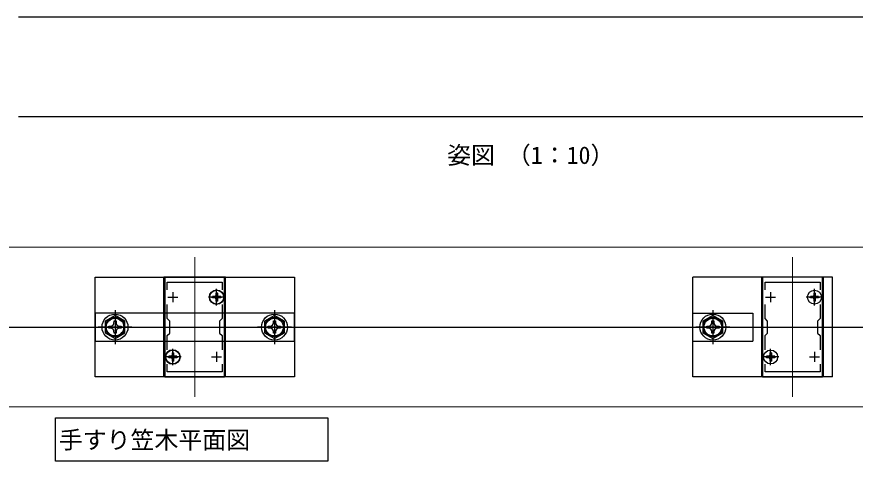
# Model space of a CAD drawing. Units: millimetres, scale not verified. Extents: x -875 to 875, y -1300 to 1293.
# Drawn here: x 181 to 601.7, y -673.2 to -450.3 of the extents above; entities that cross this region are included whole.
import ezdxf
from ezdxf.enums import TextEntityAlignment as Align

# ---------------------------------------------------------------- set-up
doc = ezdxf.new("R2010")
doc.units = ezdxf.units.MM
doc.header["$LTSCALE"] = 8
for name, color, linetype in [('0-2_USER1', 3, 'Continuous'), ('0-3_YKK_11', 7, 'Continuous'), ('0-6_YKK_13', 4, 'Continuous'), ('0-7_YKK_A1', 4, 'Continuous'), ('0-A_YSS_K', 3, 'Continuous')]:
    doc.layers.add(name, color=color, linetype=linetype)
doc.layers.add('0-5_YKK_12', color=2, linetype='Continuous', lineweight=18)
doc.styles.add('ＭＳ ゴシック', font='')
doc.styles.get('ＭＳ ゴシック').set_extended_font_data('MS Gothic')

msp = doc.modelspace()

# ---------------------------------------------------------------- linework, layer by layer
at = {"layer": '0-2_USER1'}
msp.add_lwpolyline([(200.454, -673.17), (200.454, -651.37), (337.07, -651.37), (337.07, -673.17), (213.266, -673.17)], close=True, dxfattribs=at)
at = {"layer": '0-3_YKK_11'}
for p, q in [((259.257, -588.395), (259.257, -593.395)), ((281.257, -588.395), (281.257, -593.395)), ((559.257, -588.395), (559.257, -593.395)), ((581.257, -588.395), (581.257, -593.395)), ((256.757, -590.895), (261.757, -590.895)), ((278.757, -590.895), (283.757, -590.895)), ((556.757, -590.895), (561.757, -590.895)), ((578.757, -590.895), (583.757, -590.895)), ((259.257, -618.395), (259.257, -623.395)), ((281.257, -618.395), (281.257, -623.395)), ((559.257, -618.395), (559.257, -623.395)), ((581.257, -618.395), (581.257, -623.395)), ((256.757, -620.895), (261.757, -620.895)), ((278.757, -620.895), (283.757, -620.895)), ((556.757, -620.895), (561.757, -620.895)), ((578.757, -620.895), (583.757, -620.895))]:
    msp.add_line(p, q, dxfattribs=at)
for points in [[(255.257, -580.895), (255.257, -630.895), (285.257, -630.895), (285.257, -580.895)], [(555.257, -580.895), (555.257, -630.895), (585.257, -630.895), (585.257, -580.895)]]:
    msp.add_lwpolyline(points, close=True, dxfattribs=at)
for points in [[(256.457, -587.262), (256.457, -583.395), (284.057, -583.395), (284.057, -587.262)], [(556.457, -587.262), (556.457, -583.395), (584.057, -583.395), (584.057, -587.262)], [(256.457, -617.262), (256.457, -610.195), (257.757, -608.895), (257.757, -602.895), (256.457, -601.595), (256.457, -594.528)], [(284.057, -594.528), (284.057, -601.595), (282.757, -602.895), (282.757, -608.895), (284.057, -610.195), (284.057, -617.262)], [(556.457, -617.262), (556.457, -610.195), (557.757, -608.895), (557.757, -602.895), (556.457, -601.595), (556.457, -594.528)], [(584.057, -594.528), (584.057, -601.595), (582.757, -602.895), (582.757, -608.895), (584.057, -610.195), (584.057, -617.262)], [(284.057, -624.528), (284.057, -628.395), (256.457, -628.395), (256.457, -624.528)], [(584.057, -624.528), (584.057, -628.395), (556.457, -628.395), (556.457, -624.528)]]:
    msp.add_lwpolyline(points, dxfattribs=at)
at = {"layer": '0-5_YKK_12'}
for p, q in [((785.257, -565.895), (-244.743, -565.895)), ((270.257, -640.895), (270.257, -570.895)), ((570.257, -640.895), (570.257, -570.895))]:
    msp.add_line(p, q, dxfattribs=at)
msp.add_lwpolyline([(-257.243, -645.895), (-244.743, -645.895), (785.257, -645.895)], dxfattribs=at)
at = {"layer": '0-6_YKK_13'}
for p, q in [((285.757, -580.895), (254.757, -580.895)), ((285.757, -630.895), (285.757, -580.895)), ((520.257, -630.895), (520.257, -580.895)), ((585.757, -580.895), (554.757, -580.895)), ((585.757, -630.895), (585.757, -580.895)), ((281.607, -588.845), (280.907, -588.845)), ((280.907, -588.845), (280.907, -590.045)), ((281.257, -595.045), (281.257, -586.745)), ((281.607, -588.845), (281.607, -590.045)), ((581.607, -588.845), (580.907, -588.845)), ((580.907, -588.845), (580.907, -590.045)), ((581.257, -595.045), (581.257, -586.745)), ((581.607, -588.845), (581.607, -590.045)), ((285.407, -590.895), (277.107, -590.895)), ((279.207, -590.545), (279.207, -591.245)), ((280.407, -590.545), (279.207, -590.545)), ((280.407, -591.245), (279.207, -591.245)), ((280.907, -591.745), (280.907, -592.945)), ((281.607, -592.945), (280.907, -592.945)), ((281.607, -591.745), (281.607, -592.945)), ((283.307, -590.545), (282.107, -590.545)), ((283.307, -591.245), (282.107, -591.245)), ((283.307, -590.545), (283.307, -591.245)), ((585.407, -590.895), (577.107, -590.895)), ((579.207, -590.545), (579.207, -591.245)), ((580.407, -590.545), (579.207, -590.545)), ((580.407, -591.245), (579.207, -591.245)), ((580.907, -591.745), (580.907, -592.945)), ((581.607, -592.945), (580.907, -592.945)), ((581.607, -591.745), (581.607, -592.945)), ((583.307, -590.545), (582.107, -590.545)), ((583.307, -591.245), (582.107, -591.245)), ((583.307, -590.545), (583.307, -591.245)), ((230.257, -597.395), (230.257, -614.395)), ((310.257, -597.395), (310.257, -614.395)), ((530.257, -597.395), (530.257, -614.395)), ((229.734, -604.042), (229.756, -602.795)), ((309.734, -604.042), (309.756, -602.795)), ((529.734, -604.042), (529.756, -602.795)), ((238.757, -605.895), (221.757, -605.895)), ((318.757, -605.895), (301.757, -605.895)), ((538.757, -605.895), (521.757, -605.895)), ((520.257, -612.895), (550.257, -612.895)), ((259.257, -625.045), (259.257, -616.745)), ((559.257, -625.045), (559.257, -616.745)), ((263.407, -620.895), (255.107, -620.895)), ((257.207, -620.545), (257.207, -621.245)), ((258.407, -620.545), (257.207, -620.545)), ((258.407, -621.245), (257.207, -621.245)), ((259.607, -618.845), (258.907, -618.845)), ((258.907, -618.845), (258.907, -620.045)), ((258.907, -621.745), (258.907, -622.945)), ((259.607, -618.845), (259.607, -620.045)), ((259.607, -621.745), (259.607, -622.945)), ((261.307, -620.545), (260.107, -620.545)), ((261.307, -621.245), (260.107, -621.245)), ((261.307, -620.545), (261.307, -621.245)), ((563.407, -620.895), (555.107, -620.895)), ((557.207, -620.545), (557.207, -621.245)), ((558.407, -620.545), (557.207, -620.545)), ((558.407, -621.245), (557.207, -621.245)), ((559.607, -618.845), (558.907, -618.845)), ((558.907, -618.845), (558.907, -620.045)), ((558.907, -621.745), (558.907, -622.945)), ((559.607, -618.845), (559.607, -620.045)), ((559.607, -621.745), (559.607, -622.945)), ((561.307, -620.545), (560.107, -620.545)), ((561.307, -621.245), (560.107, -621.245)), ((561.307, -620.545), (561.307, -621.245)), ((259.607, -622.945), (258.907, -622.945)), ((559.607, -622.945), (558.907, -622.945)), ((590.257, -630.895), (520.257, -630.895))]:
    msp.add_line(p, q, dxfattribs=at)
for points in [[(320.257, -580.895), (320.257, -630.895), (220.257, -630.895), (220.257, -580.895)], [(220.257, -612.895), (320.257, -612.895), (320.257, -598.895), (220.257, -598.895)], [(235.257, -603.008), (230.257, -600.122), (225.257, -603.008), (225.257, -608.782), (230.257, -611.669), (235.257, -608.782)], [(315.257, -603.008), (310.257, -600.122), (305.257, -603.008), (305.257, -608.782), (310.257, -611.669), (315.257, -608.782)], [(535.257, -603.008), (530.257, -600.122), (525.257, -603.008), (525.257, -608.782), (530.257, -611.669), (535.257, -608.782)]]:
    msp.add_lwpolyline(points, close=True, dxfattribs=at)
for points in [[(285.757, -630.895), (254.757, -630.895), (254.757, -580.895)], [(590.257, -630.895), (590.257, -580.895), (520.257, -580.895)], [(585.757, -630.895), (554.757, -630.895), (554.757, -580.895)], [(520.257, -598.895), (550.257, -598.895), (550.257, -612.895)], [(228.403, -606.418), (227.157, -606.397), (227.157, -605.394), (228.403, -605.372)], [(228.403, -605.372), (229.272, -604.91), (229.734, -604.042)], [(229.756, -602.795), (230.758, -602.795), (230.78, -604.042)], [(230.78, -604.042), (231.242, -604.91), (232.11, -605.372)], [(232.11, -605.372), (233.357, -605.394), (233.357, -606.397), (232.11, -606.418)], [(308.403, -606.418), (307.157, -606.397), (307.157, -605.394), (308.403, -605.372)], [(308.403, -605.372), (309.272, -604.91), (309.734, -604.042)], [(309.756, -602.795), (310.758, -602.795), (310.78, -604.042)], [(310.78, -604.042), (311.242, -604.91), (312.11, -605.372)], [(312.11, -605.372), (313.357, -605.394), (313.357, -606.397), (312.11, -606.418)], [(528.403, -606.418), (527.157, -606.397), (527.157, -605.394), (528.403, -605.372)], [(528.403, -605.372), (529.272, -604.91), (529.734, -604.042)], [(529.756, -602.795), (530.758, -602.795), (530.78, -604.042)], [(530.78, -604.042), (531.242, -604.91), (532.11, -605.372)], [(532.11, -605.372), (533.357, -605.394), (533.357, -606.397), (532.11, -606.418)], [(229.734, -607.749), (229.272, -606.88), (228.403, -606.418)], [(230.78, -607.749), (230.758, -608.995), (229.756, -608.995), (229.734, -607.749)], [(232.11, -606.418), (231.242, -606.88), (230.78, -607.749)], [(309.734, -607.749), (309.272, -606.88), (308.403, -606.418)], [(310.78, -607.749), (310.758, -608.995), (309.756, -608.995), (309.734, -607.749)], [(312.11, -606.418), (311.242, -606.88), (310.78, -607.749)], [(529.734, -607.749), (529.272, -606.88), (528.403, -606.418)], [(530.78, -607.749), (530.758, -608.995), (529.756, -608.995), (529.734, -607.749)], [(532.11, -606.418), (531.242, -606.88), (530.78, -607.749)]]:
    msp.add_lwpolyline(points, dxfattribs=at)
for centre, radius in [((281.257, -590.895), 3.65), ((281.257, -590.895), 3.5), ((581.257, -590.895), 3.5), ((230.257, -605.895), 6.5), ((230.257, -605.895), 4.907), ((230.257, -605.895), 4.432), ((310.257, -605.895), 6.5), ((310.257, -605.895), 4.907), ((310.257, -605.895), 4.432), ((530.257, -605.895), 6.5), ((530.257, -605.895), 4.907), ((530.257, -605.895), 4.432), ((259.257, -620.895), 3.65), ((259.257, -620.895), 3.5), ((559.257, -620.895), 3.5)]:
    msp.add_circle(centre, radius, dxfattribs=at)
for centre, start, end in [((280.407, -590.045), 270, 0), ((280.407, -591.745), 0, 90), ((282.107, -590.045), 180, 270), ((282.107, -591.745), 90, 180), ((580.407, -590.045), 270, 0), ((580.407, -591.745), 0, 90), ((582.107, -590.045), 180, 270), ((582.107, -591.745), 90, 180), ((258.407, -620.045), 270, 0), ((258.407, -621.745), 0, 90), ((260.107, -620.045), 180, 270), ((260.107, -621.745), 90, 180), ((558.407, -620.045), 270, 0), ((558.407, -621.745), 0, 90), ((560.107, -620.045), 180, 270), ((560.107, -621.745), 90, 180)]:
    msp.add_arc(centre, 0.5, start, end, dxfattribs=at)
at = {"layer": '0-7_YKK_A1'}
for p, q in [((181.757, -450.284), (687.757, -450.284)), ((181.757, -500.284), (687.757, -500.284))]:
    msp.add_line(p, q, dxfattribs=at)
at = {"layer": '0-A_YSS_K'}
msp.add_line((-309.743, -605.895), (857.798, -605.895), dxfattribs=at)

# ---------------------------------------------------------------- texts
at = {"layer": '0-2_USER1', "style": 'ＭＳ ゴシック'}
for s, p in [('姿図 （1：10）', (396.909, -526.716)), ('手すり笠木平面図', (202.045, -669.522))]:
    msp.add_text(s, height=8.798, dxfattribs=at).set_placement(p, align=Align.BOTTOM_LEFT)

doc.saveas('drawing.dxf')
